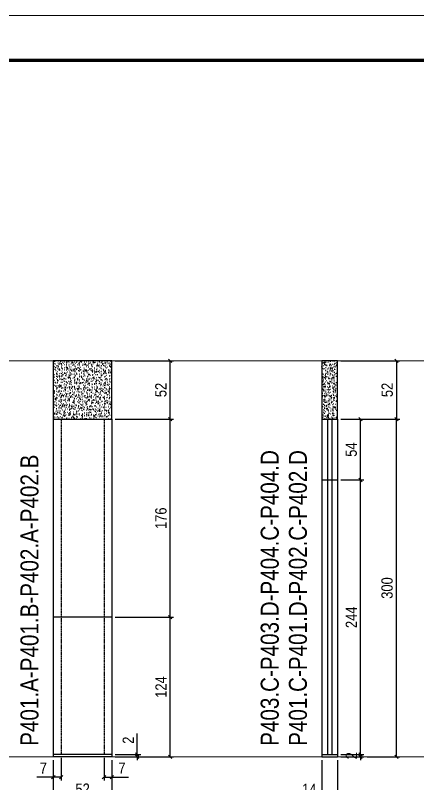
# Model space of a CAD drawing. Extents: x 2282 to 12463, y 760 to 16806.
# Drawn here: x 4886 to 5243, y 12613 to 13295 of the extents above; entities that cross this region are included whole.
import ezdxf

# ---------------------------------------------------------------- set-up
doc = ezdxf.new("R2010")
doc.units = 0
doc.linetypes.add('DASHED', pattern=[0.75, 0.5, -0.25])
doc.linetypes.add('HIDDEN', pattern=[0.375, 0.25, -0.125])
for name, color, linetype, lineweight in [('CARIMBO', 255, 'Continuous', 9), ('Folhas', 255, 'Continuous', 9), ('SARRAFO DE PRESSAO', 251, 'DASHED', 9)]:
    doc.layers.add(name, color=color, linetype=linetype, lineweight=lineweight)
for name, color, linetype in [('COTA', 241, 'Continuous'), ('NOMENCLATURA', 7, 'Continuous'), ('Painéis', 200, 'Continuous'), ('SARR_2.2x7', 40, 'Continuous'), ('SARR_EDITAR', 141, 'Continuous')]:
    doc.layers.add(name, color=color, linetype=linetype)
doc.styles.add('ARIAL_NARROW', font='ARIALN.TTF', dxfattribs={"height": 0.2})
doc.styles.add('COTA TECNICA', font='techl___.ttf', dxfattribs={"height": 10})
doc.styles.add('COTA TECNICA-50', font='techl___.ttf', dxfattribs={"height": 10})
doc.dimstyles.new('COTA PAINEL-50', dxfattribs={"dimtxt": 10, "dimasz": 3, "dimexe": 3, "dimexo": 3, "dimgap": 3, "dimtad": 1, "dimdec": 1, "dimzin": 12, "dimdsep": 46, "dimtxsty": 'COTA TECNICA-50', "dimblk1": 'OBLIQUE', "dimblk2": 'OBLIQUE', "dimsah": 1, "dimcen": 0.9, "dimclrd": 4, "dimclre": 4, "dimclrt": 240, "dimadec": 1, "dimazin": 3, "dimtfac": 1, "dimtdec": 1, "dimtmove": 0, "dimatfit": 3, "dimfxl": 1, "dimtolj": 1, "dimtzin": 12, "dimarcsym": 0})
doc.dimstyles.new('PAINEL', dxfattribs={"dimtxt": 10, "dimasz": 3, "dimexe": 3, "dimexo": 3, "dimgap": 3, "dimtad": 1, "dimdec": 1, "dimzin": 12, "dimdsep": 46, "dimtxsty": 'COTA TECNICA', "dimblk1": 'OBLIQUE', "dimblk2": 'OBLIQUE', "dimsah": 1, "dimcen": 0.9, "dimclrd": 4, "dimclre": 4, "dimclrt": 240, "dimadec": 1, "dimazin": 3, "dimtfac": 1, "dimtdec": 1, "dimtmove": 0, "dimatfit": 3, "dimfxl": 1, "dimtolj": 1, "dimtzin": 12, "dimarcsym": 0})

# ---------------------------------------------------------------- blocks, each defined once
blk = doc.blocks.new('9999999999')
at = {"layer": 'Folhas'}
blk.add_lwpolyline([(98138.98, 34190.21), (99623.98, 34190.21), (99623.98, 35240.21), (98138.98, 35240.21)], close=True, dxfattribs=at)
at = {"layer": 'Folhas', "color": 30, "const_width": 3}
blk.add_lwpolyline([(98213.98, 34230.21), (99583.98, 34230.21), (99583.98, 35200.21), (98213.98, 35200.21)], close=True, dxfattribs=at)
blk = doc.blocks.new('_Oblique')
at = {"color": 0, "linetype": 'ByBlock', "lineweight": -2}
blk.add_line((-0.5, -0.5), (0.5, 0.5), dxfattribs=at)
blk = doc.blocks.new('*D338')
at = {"layer": 'COTA', "color": 4, "lineweight": -2, "transparency": 16777216}
for p, q in [((4994.25, 12638.5), (4994.25, 12657.3)), ((4974.72, 12638.5), (4997.25, 12638.5)), ((4994.25, 12636.5), (4994.25, 12638.5)), ((4974.72, 12636.5), (4997.25, 12636.5)), ((4994.25, 12636.5), (4994.25, 12633.5))]:
    blk.add_line(p, q, dxfattribs=at)
at = {"layer": 'Defpoints', "color": 0, "transparency": 16777216}
for p in [(4971.72, 12638.5), (4971.72, 12636.5), (4994.25, 12636.5)]:
    blk.add_point(p, dxfattribs=at)
at = {"layer": 'COTA', "color": 4, "lineweight": -2, "transparency": 16777216, "xscale": 3, "yscale": 3, "zscale": 3}
for p, rotation in [((4994.25, 12638.5), 270), ((4994.25, 12636.5), 90)]:
    blk.add_blockref('_Oblique', p, dxfattribs=dict(at, rotation=rotation))
at = {"layer": 'COTA', "color": 240, "transparency": 16777216, "insert": (4986.25, 12651.24), "char_height": 10, "attachment_point": 5, "rotation": 90, "style": 'COTA TECNICA-50'}
blk.add_mtext('\\A1;2', dxfattribs=at)
blk = doc.blocks.new('*D339')
at = {"layer": 'COTA', "color": 4, "linetype": 'ByBlock', "lineweight": -2, "transparency": 16777216}
for p, q in [((4974.72, 12760.5), (5026.38, 12760.5)), ((5023.38, 12636.5), (5023.38, 12760.5)), ((4974.72, 12636.5), (5026.38, 12636.5))]:
    blk.add_line(p, q, dxfattribs=at)
at = {"layer": 'Defpoints', "color": 0, "linetype": 'ByBlock', "transparency": 16777216}
for p in [(4971.72, 12760.5), (5023.38, 12760.5), (4971.72, 12636.5)]:
    blk.add_point(p, dxfattribs=at)
at = {"layer": 'COTA', "color": 4, "linetype": 'ByBlock', "lineweight": -2, "transparency": 16777216, "xscale": 3, "yscale": 3, "zscale": 3}
for p, rotation in [((5023.38, 12760.5), 90), ((5023.38, 12636.5), 270)]:
    blk.add_blockref('_Oblique', p, dxfattribs=dict(at, rotation=rotation))
at = {"layer": 'COTA', "color": 240, "linetype": 'ByBlock', "transparency": 16777216, "insert": (5015.31, 12698.5), "char_height": 10, "attachment_point": 5, "rotation": 90, "style": 'COTA TECNICA'}
blk.add_mtext('\\A1;124', dxfattribs=at)
blk = doc.blocks.new('*D343')
at = {"layer": 'COTA', "color": 4, "linetype": 'ByBlock', "lineweight": -2, "transparency": 16777216}
for p, q in [((4919.72, 12633.5), (4919.72, 12596.57)), ((4971.72, 12633.5), (4971.72, 12596.57)), ((4971.72, 12599.57), (4919.72, 12599.57))]:
    blk.add_line(p, q, dxfattribs=at)
at = {"layer": 'Defpoints', "color": 0, "linetype": 'ByBlock', "transparency": 16777216}
for p in [(4919.72, 12636.5), (4971.72, 12636.5), (4919.72, 12599.57)]:
    blk.add_point(p, dxfattribs=at)
at = {"layer": 'COTA', "color": 4, "linetype": 'ByBlock', "lineweight": -2, "transparency": 16777216, "xscale": 3, "yscale": 3, "zscale": 3, "rotation": 180}
blk.add_blockref('_Oblique', (4919.72, 12599.57), dxfattribs=at)
at = {"layer": 'COTA', "color": 4, "linetype": 'ByBlock', "lineweight": -2, "transparency": 16777216, "xscale": 3, "yscale": 3, "zscale": 3}
blk.add_blockref('_Oblique', (4971.72, 12599.57), dxfattribs=at)
at = {"layer": 'COTA', "color": 240, "linetype": 'ByBlock', "transparency": 16777216, "insert": (4945.72, 12607.68), "char_height": 10, "attachment_point": 5, "style": 'COTA TECNICA'}
blk.add_mtext('\\A1;52', dxfattribs=at)
blk = doc.blocks.new('*D340')
at = {"layer": 'COTA', "color": 4, "linetype": 'ByBlock', "lineweight": -2, "transparency": 16777216}
for p, q in [((4974.72, 12936.5), (5026.38, 12936.5)), ((5023.38, 12760.5), (5023.38, 12936.5)), ((4974.72, 12760.5), (5026.38, 12760.5))]:
    blk.add_line(p, q, dxfattribs=at)
at = {"layer": 'Defpoints', "color": 0, "linetype": 'ByBlock', "transparency": 16777216}
for p in [(4971.72, 12936.5), (5023.38, 12936.5), (4971.72, 12760.5)]:
    blk.add_point(p, dxfattribs=at)
at = {"layer": 'COTA', "color": 4, "linetype": 'ByBlock', "lineweight": -2, "transparency": 16777216, "xscale": 3, "yscale": 3, "zscale": 3}
for p, rotation in [((5023.38, 12936.5), 90), ((5023.38, 12760.5), 270)]:
    blk.add_blockref('_Oblique', p, dxfattribs=dict(at, rotation=rotation))
at = {"layer": 'COTA', "color": 240, "linetype": 'ByBlock', "transparency": 16777216, "insert": (5015.28, 12848.5), "char_height": 10, "attachment_point": 5, "rotation": 90, "style": 'COTA TECNICA'}
blk.add_mtext('\\A1;176', dxfattribs=at)
blk = doc.blocks.new('*D344')
at = {"layer": 'COTA', "color": 4, "lineweight": -2, "transparency": 16777216}
for p, q in [((4974.72, 12988.5), (5026.38, 12988.5)), ((5023.38, 12936.5), (5023.38, 12988.5)), ((4974.72, 12936.5), (5026.38, 12936.5))]:
    blk.add_line(p, q, dxfattribs=at)
at = {"layer": 'Defpoints', "color": 0, "transparency": 16777216}
for p in [(4971.72, 12988.5), (5023.38, 12988.5), (4971.72, 12936.5)]:
    blk.add_point(p, dxfattribs=at)
at = {"layer": 'COTA', "color": 4, "lineweight": -2, "transparency": 16777216, "xscale": 3, "yscale": 3, "zscale": 3}
for p, rotation in [((5023.38, 12988.5), 90), ((5023.38, 12936.5), 270)]:
    blk.add_blockref('_Oblique', p, dxfattribs=dict(at, rotation=rotation))
at = {"layer": 'COTA', "color": 240, "transparency": 16777216, "insert": (5015.27, 12962.5), "char_height": 10, "attachment_point": 5, "rotation": 90, "style": 'COTA TECNICA'}
blk.add_mtext('\\A1;52', dxfattribs=at)
blk = doc.blocks.new('*D341')
at = {"layer": 'COTA', "color": 4, "lineweight": -2, "transparency": 16777216}
for p, q in [((4964.72, 12635.5), (4964.72, 12615.32)), ((4971.72, 12633.5), (4971.72, 12615.32)), ((4964.72, 12618.32), (4971.72, 12618.32)), ((4971.72, 12618.32), (4986.45, 12618.32))]:
    blk.add_line(p, q, dxfattribs=at)
at = {"layer": 'Defpoints', "color": 0, "transparency": 16777216}
for p in [(4964.72, 12638.5), (4971.72, 12636.5), (4971.72, 12618.32)]:
    blk.add_point(p, dxfattribs=at)
at = {"layer": 'COTA', "color": 4, "lineweight": -2, "transparency": 16777216, "xscale": 3, "yscale": 3, "zscale": 3, "rotation": 180}
blk.add_blockref('_Oblique', (4964.72, 12618.32), dxfattribs=at)
at = {"layer": 'COTA', "color": 4, "lineweight": -2, "transparency": 16777216, "xscale": 3, "yscale": 3, "zscale": 3}
blk.add_blockref('_Oblique', (4971.72, 12618.32), dxfattribs=at)
at = {"layer": 'COTA', "color": 240, "transparency": 16777216, "insert": (4980.59, 12626.39), "char_height": 10, "attachment_point": 5, "style": 'COTA TECNICA-50'}
blk.add_mtext('\\A1;7', dxfattribs=at)
blk = doc.blocks.new('*D342')
at = {"layer": 'COTA', "color": 4, "lineweight": -2, "transparency": 16777216}
for p, q in [((4919.72, 12633.5), (4919.72, 12615.32)), ((4926.72, 12635.5), (4926.72, 12615.32)), ((4919.72, 12618.32), (4904.99, 12618.32)), ((4926.72, 12618.32), (4919.72, 12618.32))]:
    blk.add_line(p, q, dxfattribs=at)
at = {"layer": 'Defpoints', "color": 0, "transparency": 16777216}
for p in [(4926.72, 12638.5), (4919.72, 12636.5), (4919.72, 12618.32)]:
    blk.add_point(p, dxfattribs=at)
at = {"layer": 'COTA', "color": 4, "lineweight": -2, "transparency": 16777216, "xscale": 3, "yscale": 3, "zscale": 3, "rotation": 180}
blk.add_blockref('_Oblique', (4919.72, 12618.32), dxfattribs=at)
at = {"layer": 'COTA', "color": 4, "lineweight": -2, "transparency": 16777216, "xscale": 3, "yscale": 3, "zscale": 3}
blk.add_blockref('_Oblique', (4926.72, 12618.32), dxfattribs=at)
at = {"layer": 'COTA', "color": 240, "transparency": 16777216, "insert": (4910.86, 12626.39), "char_height": 10, "attachment_point": 5, "style": 'COTA TECNICA-50'}
blk.add_mtext('\\A1;7', dxfattribs=at)
blk = doc.blocks.new('*D345')
at = {"layer": 'COTA', "color": 4, "lineweight": -2, "transparency": 16777216}
for p, q in [((5174.98, 12638.5), (5195.33, 12638.5)), ((5192.33, 12638.5), (5192.33, 12641.5)), ((5192.33, 12636.5), (5192.33, 12638.5)), ((5174.98, 12636.5), (5195.33, 12636.5)), ((5192.33, 12636.5), (5192.33, 12633.5))]:
    blk.add_line(p, q, dxfattribs=at)
at = {"layer": 'Defpoints', "color": 0, "transparency": 16777216}
for p in [(5171.98, 12638.5), (5192.33, 12638.5), (5171.98, 12636.5)]:
    blk.add_point(p, dxfattribs=at)
at = {"layer": 'COTA', "color": 4, "lineweight": -2, "transparency": 16777216, "xscale": 3, "yscale": 3, "zscale": 3}
for p, rotation in [((5192.33, 12638.5), 270), ((5192.33, 12636.5), 90)]:
    blk.add_blockref('_Oblique', p, dxfattribs=dict(at, rotation=rotation))
at = {"layer": 'COTA', "color": 240, "transparency": 16777216, "insert": (5184.33, 12637.5), "char_height": 10, "attachment_point": 5, "rotation": 90, "style": 'COTA TECNICA-50'}
blk.add_mtext('\\A1;2', dxfattribs=at)
blk = doc.blocks.new('*D346')
at = {"layer": 'COTA', "color": 4, "linetype": 'ByBlock', "lineweight": -2, "transparency": 16777216}
for p, q in [((5194.65, 12936.5), (5227.22, 12936.5)), ((5224.22, 12636.5), (5224.22, 12936.5)), ((5198.33, 12636.5), (5227.22, 12636.5))]:
    blk.add_line(p, q, dxfattribs=at)
at = {"layer": 'Defpoints', "color": 0, "linetype": 'ByBlock', "transparency": 16777216}
for p in [(5191.65, 12936.5), (5224.22, 12936.5), (5195.33, 12636.5)]:
    blk.add_point(p, dxfattribs=at)
at = {"layer": 'COTA', "color": 4, "linetype": 'ByBlock', "lineweight": -2, "transparency": 16777216, "xscale": 3, "yscale": 3, "zscale": 3}
for p, rotation in [((5224.22, 12936.5), 90), ((5224.22, 12636.5), 270)]:
    blk.add_blockref('_Oblique', p, dxfattribs=dict(at, rotation=rotation))
at = {"layer": 'COTA', "color": 240, "linetype": 'ByBlock', "transparency": 16777216, "insert": (5216, 12786.5), "char_height": 10, "attachment_point": 5, "rotation": 90, "style": 'COTA TECNICA'}
blk.add_mtext('\\A1;300', dxfattribs=at)
blk = doc.blocks.new('*D347')
at = {"layer": 'COTA', "color": 4, "linetype": 'ByBlock', "lineweight": -2, "transparency": 16777216}
for p, q in [((5174.98, 12882.5), (5195.33, 12882.5)), ((5192.33, 12638.5), (5192.33, 12882.5)), ((5174.98, 12638.5), (5195.33, 12638.5))]:
    blk.add_line(p, q, dxfattribs=at)
at = {"layer": 'Defpoints', "color": 0, "linetype": 'ByBlock', "transparency": 16777216}
for p in [(5171.98, 12882.5), (5192.33, 12882.5), (5171.98, 12638.5)]:
    blk.add_point(p, dxfattribs=at)
at = {"layer": 'COTA', "color": 4, "linetype": 'ByBlock', "lineweight": -2, "transparency": 16777216, "xscale": 3, "yscale": 3, "zscale": 3}
for p, rotation in [((5192.33, 12882.5), 90), ((5192.33, 12638.5), 270)]:
    blk.add_blockref('_Oblique', p, dxfattribs=dict(at, rotation=rotation))
at = {"layer": 'COTA', "color": 240, "linetype": 'ByBlock', "transparency": 16777216, "insert": (5184.26, 12760.5), "char_height": 10, "attachment_point": 5, "rotation": 90, "style": 'COTA TECNICA'}
blk.add_mtext('\\A1;244', dxfattribs=at)
blk = doc.blocks.new('*D348')
at = {"layer": 'COTA', "color": 4, "linetype": 'ByBlock', "lineweight": -2, "transparency": 16777216}
for p, q in [((5157.98, 12633.5), (5157.98, 12596.57)), ((5171.98, 12633.5), (5171.98, 12596.57)), ((5157.98, 12599.57), (5138.86, 12599.57)), ((5171.98, 12599.57), (5157.98, 12599.57))]:
    blk.add_line(p, q, dxfattribs=at)
at = {"layer": 'Defpoints', "color": 0, "linetype": 'ByBlock', "transparency": 16777216}
for p in [(5157.98, 12636.5), (5171.98, 12636.5), (5157.98, 12599.57)]:
    blk.add_point(p, dxfattribs=at)
at = {"layer": 'COTA', "color": 4, "linetype": 'ByBlock', "lineweight": -2, "transparency": 16777216, "xscale": 3, "yscale": 3, "zscale": 3, "rotation": 180}
blk.add_blockref('_Oblique', (5157.98, 12599.57), dxfattribs=at)
at = {"layer": 'COTA', "color": 4, "linetype": 'ByBlock', "lineweight": -2, "transparency": 16777216, "xscale": 3, "yscale": 3, "zscale": 3}
blk.add_blockref('_Oblique', (5171.98, 12599.57), dxfattribs=at)
at = {"layer": 'COTA', "color": 240, "linetype": 'ByBlock', "transparency": 16777216, "insert": (5146.92, 12607.65), "char_height": 10, "attachment_point": 5, "style": 'COTA TECNICA'}
blk.add_mtext('\\A1;14', dxfattribs=at)
blk = doc.blocks.new('*D349')
at = {"layer": 'COTA', "color": 4, "linetype": 'ByBlock', "lineweight": -2, "transparency": 16777216}
for p, q in [((5174.98, 12936.5), (5195.33, 12936.5)), ((5192.33, 12882.5), (5192.33, 12936.5)), ((5174.98, 12882.5), (5195.33, 12882.5))]:
    blk.add_line(p, q, dxfattribs=at)
at = {"layer": 'Defpoints', "color": 0, "linetype": 'ByBlock', "transparency": 16777216}
for p in [(5171.98, 12936.5), (5192.33, 12936.5), (5171.98, 12882.5)]:
    blk.add_point(p, dxfattribs=at)
at = {"layer": 'COTA', "color": 4, "linetype": 'ByBlock', "lineweight": -2, "transparency": 16777216, "xscale": 3, "yscale": 3, "zscale": 3}
for p, rotation in [((5192.33, 12936.5), 90), ((5192.33, 12882.5), 270)]:
    blk.add_blockref('_Oblique', p, dxfattribs=dict(at, rotation=rotation))
at = {"layer": 'COTA', "color": 240, "linetype": 'ByBlock', "transparency": 16777216, "insert": (5184.22, 12909.5), "char_height": 10, "attachment_point": 5, "rotation": 90, "style": 'COTA TECNICA'}
blk.add_mtext('\\A1;54', dxfattribs=at)
blk = doc.blocks.new('*D350')
at = {"layer": 'COTA', "color": 4, "lineweight": -2, "transparency": 16777216}
for p, q in [((5174.98, 12988.5), (5227.22, 12988.5)), ((5224.22, 12988.5), (5224.22, 12936.5)), ((5174.98, 12936.5), (5227.22, 12936.5))]:
    blk.add_line(p, q, dxfattribs=at)
at = {"layer": 'Defpoints', "color": 0, "transparency": 16777216}
for p in [(5171.98, 12988.5), (5171.98, 12936.5), (5224.22, 12936.5)]:
    blk.add_point(p, dxfattribs=at)
at = {"layer": 'COTA', "color": 4, "lineweight": -2, "transparency": 16777216, "xscale": 3, "yscale": 3, "zscale": 3}
for p, rotation in [((5224.22, 12988.5), 90), ((5224.22, 12936.5), 270)]:
    blk.add_blockref('_Oblique', p, dxfattribs=dict(at, rotation=rotation))
at = {"layer": 'COTA', "color": 240, "transparency": 16777216, "insert": (5216.11, 12962.5), "char_height": 10, "attachment_point": 5, "rotation": 90, "style": 'COTA TECNICA'}
blk.add_mtext('\\A1;52', dxfattribs=at)

msp = doc.modelspace()

# ---------------------------------------------------------------- hatches: boundary and pattern name
at = {"layer": 'COTA'}
h = msp.add_hatch(dxfattribs=at)
h.set_pattern_fill('AR-CONC', color=256, scale=0.03)
h.set_pattern_definition([(50, (-496.3294, -2277.15), (5.4655401, -0.4781726), [0.5715, -6.2865]), (355, (-496.3294, -2277.15), (-1.0573026, 5.7317054), [0.4572, -5.0292175]), (100.451445, (-495.874, -2277.19), (4.4082374, 5.2535326), [0.4857003, -5.3427073]), (46.1842, (-496.3294, -2275.626), (8.1323712, -1.2612698), [0.85725, -9.42975]), (96.63556, (-495.652, -2275.731), (7.122124, 7.4227837), [0.7285507, -8.0140682]), (351.18415, (-496.329, -2275.626), (7.122124, 7.4227837), [0.685799, -7.543792]), (21, (-495.5674, -2276.007), (4.5484317, -3.067956), [0.5715, -6.2865]), (326, (-495.5674, -2276.007), (1.8540609, 5.525639), [0.4572, -5.0292]), (71.451445, (-495.1883, -2276.263), (6.4024926, 2.457683), [0.4857003, -5.3426981]), (37.5, (-496.3294, -2277.1502), (0.0926581, 2.53665117), [0, -4.96824, 0, -5.1054, 0, -5.04825]), (7.5, (-496.3294, -2277.1502), (2.00458988, 3.00541724), [0, -2.91084, 0, -4.85394, 0, -1.92405]), (327.5, (-498.0286, -2277.1502), (4.06771786, -0.17186232), [0, -1.905, 0, -5.9436, 0, -7.8867]), (317.5, (-498.7906, -2277.1502), (4.44387544, 0.7627947), [0, -2.4765, 0, -3.94716, 0, -5.6007])])
h.paths.add_polyline_path([(4919.72, 12988.5), (4919.72, 12936.5), (4971.72, 12936.5), (4971.72, 12988.5)])
h = msp.add_hatch(dxfattribs=at)
h.set_pattern_fill('AR-CONC', color=256, scale=0.03)
h.set_pattern_definition([(50, (-542.0487, -2277.15), (5.4655401, -0.4781726), [0.5715, -6.2865]), (355, (-542.049, -2277.15), (-1.0573026, 5.7317054), [0.4572, -5.0292175]), (100.451445, (-541.593, -2277.19), (4.4082374, 5.2535326), [0.4857003, -5.3427073]), (46.1842, (-542.049, -2275.626), (8.1323712, -1.2612698), [0.85725, -9.42975]), (96.63556, (-541.371, -2275.731), (7.122124, 7.4227837), [0.7285507, -8.0140682]), (351.18415, (-542.049, -2275.626), (7.122124, 7.4227837), [0.685799, -7.543792]), (21, (-541.2867, -2276.007), (4.5484317, -3.067956), [0.5715, -6.2865]), (326, (-541.287, -2276.007), (1.8540609, 5.525639), [0.4572, -5.0292]), (71.451445, (-540.9077, -2276.263), (6.4024926, 2.457683), [0.4857003, -5.3426981]), (37.5, (-542.0487, -2277.1502), (0.0926581, 2.53665117), [0, -4.96824, 0, -5.1054, 0, -5.04825]), (7.5, (-542.0487, -2277.1502), (2.00458988, 3.00541724), [0, -2.91084, 0, -4.85394, 0, -1.92405]), (327.5, (-543.748, -2277.1502), (4.06771786, -0.17186232), [0, -1.905, 0, -5.9436, 0, -7.8867]), (317.5, (-544.51, -2277.1502), (4.44387544, 0.7627947), [0, -2.4765, 0, -3.94716, 0, -5.6007])])
h.paths.add_polyline_path([(5171.98, 12936.5), (5171.98, 12988.5), (5157.98, 12988.5), (5157.98, 12936.5)])

# ---------------------------------------------------------------- linework, layer by layer
at = {"layer": 'CARIMBO', "color": 3}
for p, q in [((4483.39, 12988.5), (9611.68, 12988.5)), ((2282.39, 12636.5), (9611.68, 12636.5))]:
    msp.add_line(p, q, dxfattribs=at)
at = {"layer": 'COTA'}
for points in [[(4919.72, 12936.5), (4971.72, 12936.5), (4971.72, 12988.5), (4919.72, 12988.5)], [(5157.98, 12936.5), (5171.98, 12936.5), (5171.98, 12988.5), (5157.98, 12988.5)]]:
    msp.add_lwpolyline(points, close=True, dxfattribs=at)
at = {"layer": 'Painéis'}
for p, q in [((4919.72, 12936.5), (4919.72, 12636.5)), ((4919.72, 12936.5), (4971.72, 12936.5)), ((4971.72, 12936.5), (4971.72, 12636.5)), ((5157.98, 12936.5), (5171.98, 12936.5)), ((5157.98, 12936.5), (5157.98, 12636.5)), ((5171.98, 12936.5), (5171.98, 12636.5)), ((5157.98, 12882.5), (5171.98, 12882.5)), ((4971.72, 12760.5), (4919.72, 12760.5)), ((4971.72, 12638.5), (4919.72, 12638.5)), ((5157.98, 12638.5), (5171.98, 12638.5)), ((4971.72, 12636.5), (4919.72, 12636.5)), ((5157.98, 12636.5), (5171.98, 12636.5))]:
    msp.add_line(p, q, dxfattribs=at)
at = {"layer": 'SARR_2.2x7', "linetype": 'HIDDEN'}
for p, q in [((4926.72, 12936.5), (4926.72, 12760.5)), ((4964.72, 12936.5), (4964.72, 12760.5)), ((4926.72, 12760.5), (4926.72, 12638.5)), ((4964.72, 12760.5), (4964.72, 12638.5))]:
    msp.add_line(p, q, dxfattribs=at)
at = {"layer": 'SARR_EDITAR'}
for p, q in [((5162.98, 12936.5), (5162.98, 12638.5)), ((5166.98, 12936.5), (5166.98, 12638.5))]:
    msp.add_line(p, q, dxfattribs=at)

# ---------------------------------------------------------------- block references
at = {"layer": 'SARRAFO DE PRESSAO', "color": 6, "linetype": 'ByBlock'}
msp.add_blockref('9999999999', (-93655.59, -21944.79), dxfattribs=at)

# ---------------------------------------------------------------- texts
at = {"layer": 'NOMENCLATURA', "style": 'ARIAL_NARROW'}
for s, p in [('P403.C-P403.D-P404.C-P404.D', (5119.8, 12646.27)), ('P401.C-P401.D-P402.C-P402.D', (5144.8, 12646.27)), ('P401.A-P401.B-P402.A-P402.B', (4906.55, 12646.27))]:
    msp.add_text(s, height=16, rotation=90, dxfattribs=at).set_placement(p)

# ---------------------------------------------------------------- dimensions: what is measured, and where the dimension line sits
at = {"layer": 'COTA'}
for base, p1, p2, angle, dimstyle, picture, middle in [((5023.38, 12988.5), (4971.72, 12936.5), (4971.72, 12988.5), 90, 'PAINEL', '*D344', (5015.27, 12962.5)), ((5224.22, 12936.5), (5171.98, 12988.5), (5171.98, 12936.5), 90, 'PAINEL', '*D350', (5216.11, 12962.5)), ((4971.72, 12618.32), (4964.72, 12638.5), (4971.72, 12636.5), 180, 'COTA PAINEL-50', '*D341', (4980.59, 12626.39))]:
    dim = msp.add_linear_dim(base=base, p1=p1, p2=p2, angle=angle, dimstyle=dimstyle, dxfattribs=at)
    dim.commit()
    dim.dimension.update_dxf_attribs({"geometry": picture, "text_midpoint": middle})
at = {"layer": 'COTA', "linetype": 'ByBlock'}
for base, p1, p2, override, picture, middle in [((5023.38, 12936.5), (4971.72, 12760.5), (4971.72, 12936.5), {"dimarcsym": 2}, '*D340', (5015.28, 12848.5)), ((5192.33, 12936.5), (5171.98, 12882.5), (5171.98, 12936.5), {"dimarcsym": 2}, '*D349', (5184.22, 12909.5)), ((5192.33, 12882.5), (5171.98, 12638.5), (5171.98, 12882.5), {"dimarcsym": 1}, '*D347', (5184.26, 12760.5)), ((5023.38, 12760.5), (4971.72, 12636.5), (4971.72, 12760.5), {"dimarcsym": 1}, '*D339', (5015.31, 12698.5))]:
    dim = msp.add_linear_dim(base=base, p1=p1, p2=p2, angle=90, dimstyle='PAINEL', override=override, dxfattribs=at)
    dim.commit()
    dim.dimension.update_dxf_attribs({"geometry": picture, "text_midpoint": middle})
at = {"layer": 'COTA', "color": 3, "linetype": 'ByBlock'}
dim = msp.add_linear_dim(base=(5224.22, 12936.5), p1=(5195.33, 12636.5), p2=(5191.65, 12936.5), angle=90, dimstyle='PAINEL', override={"dimarcsym": 1}, dxfattribs=at)
dim.commit()
dim.dimension.update_dxf_attribs({"geometry": '*D346', "text_midpoint": (5216, 12786.5)})
at = {"layer": 'COTA'}
for base, p1, p2, picture, middle in [((4994.25, 12636.5), (4971.72, 12638.5), (4971.72, 12636.5), '*D338', (4994.25, 12651.24)), ((5192.33, 12638.5), (5171.98, 12636.5), (5171.98, 12638.5), '*D345', (5192.33, 12637.5))]:
    dim = msp.add_linear_dim(base=base, p1=p1, p2=p2, angle=90, dimstyle='COTA PAINEL-50', dxfattribs=at)
    dim.commit()
    dim.dimension.update_dxf_attribs({"geometry": picture, "text_midpoint": middle, "dimtype": 160})
dim = msp.add_linear_dim(base=(4919.72, 12618.32), p1=(4926.72, 12638.5), p2=(4919.72, 12636.5), dimstyle='COTA PAINEL-50', dxfattribs=at)
dim.commit()
dim.dimension.update_dxf_attribs({"geometry": '*D342', "text_midpoint": (4910.86, 12626.39)})
at = {"layer": 'COTA', "linetype": 'ByBlock'}
for base, p1, p2, picture, middle in [((4919.72, 12599.57), (4971.72, 12636.5), (4919.72, 12636.5), '*D343', (4945.72, 12607.68)), ((5157.98, 12599.57), (5171.98, 12636.5), (5157.98, 12636.5), '*D348', (5146.92, 12607.65))]:
    dim = msp.add_linear_dim(base=base, p1=p1, p2=p2, dimstyle='PAINEL', override={"dimarcsym": 2}, dxfattribs=at)
    dim.commit()
    dim.dimension.update_dxf_attribs({"geometry": picture, "text_midpoint": middle})

doc.saveas('drawing.dxf')
